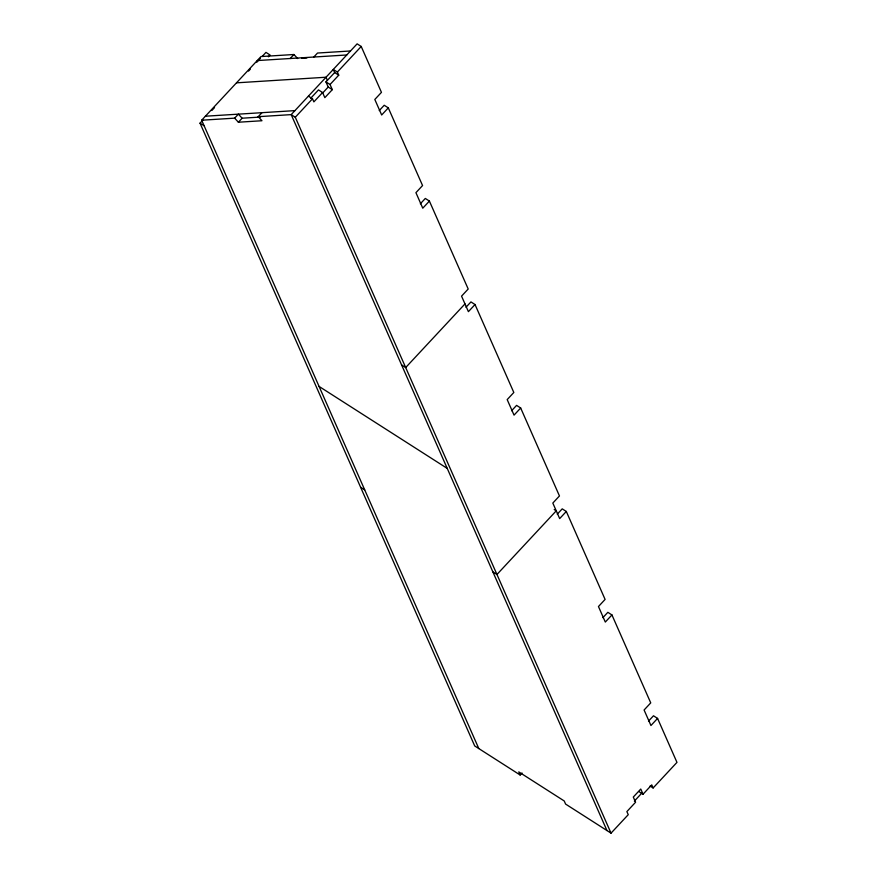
<?xml version="1.0" encoding="UTF-8"?>
<svg xmlns="http://www.w3.org/2000/svg" width="877" height="877" viewBox="0 0 877 877"><rect width="100%" height="100%" fill="white"/><g stroke="black" fill="none" stroke-linecap="round" stroke-linejoin="round"><path stroke-width="1.32" d="M478.798 748.552L201.666 120.215L260.962 56.566L293.927 54.506L297.687 58.562M522.023 773.01L520.149 775.005L474.709 745.943L200.033 123.164L202.751 120.237M211.806 110.524L214.525 107.608M248.531 71.092L250.373 69.119M256.786 62.234L260.458 58.288M262.289 56.325L265.961 52.39L270.05 54.999L268.395 56.786M201.666 120.215L234.641 118.154L238.369 114.153L242.129 118.209L260.469 117.058M290.199 58.518L293.927 54.506M234.641 118.154L238.391 122.221L242.129 118.209M238.391 122.221L261.982 120.741L258.233 116.685L261.96 112.673M313.791 57.038L317.529 53.037L350.493 50.976M310.644 98.323L318.483 89.903L322.572 92.523L324.841 97.665L332.306 89.651L330.037 84.51L325.948 81.901L334.652 72.55L333.282 69.447L337.371 72.057L338.741 75.17L330.037 84.51M648.509 721.124L653.486 715.785L657.575 718.406L676.967 762.376L653.124 787.974L651.754 784.871L643.049 794.211L640.769 789.037L633.304 797.05L635.584 802.225L626.88 811.576L628.25 814.678L611.039 833.15L295.286 117.244L312.497 98.772L308.408 96.152M337.371 72.057L361.214 46.47L357.125 43.85L291.197 114.624L258.233 116.685M322.572 92.523L313.867 101.875L312.497 98.772M322.615 93.05L328.217 87.031L325.948 81.901M379.237 110.601L384.214 105.262L388.303 107.871L422.561 185.551L415.928 192.677L422.769 208.189L429.401 201.074L425.312 198.454L420.335 203.793M388.303 107.871L381.67 114.997L374.819 99.474L381.451 92.359L361.214 46.47M464.985 303.902L405.689 367.551L401.6 364.931M465.972 307.257L470.949 301.918L475.038 304.538L513.823 392.479L507.191 399.605L514.043 415.128L520.675 408.002L516.586 405.382L511.609 410.732M475.038 304.538L468.406 311.653L461.554 296.141L468.197 289.015L429.401 201.074M557.246 514.196L562.212 508.857L566.312 511.466L605.097 599.419L598.465 606.533L605.305 622.056L611.938 614.941L607.849 612.321L602.872 617.66M566.312 511.466L559.669 518.592L552.828 503.069L559.46 495.954L520.675 408.002M657.575 718.406L650.942 725.52L644.091 710.008L650.734 702.883L611.938 614.941M634.367 801.107L641.778 793.148M257.235 60.568L346.755 54.977M301.622 58.321L306.862 57.992M236.505 82.833L326.025 77.231L327.395 80.333M205.404 116.213L294.924 110.623M334.652 72.55L338.741 75.17M328.217 87.031L332.306 89.651M295.286 117.244L291.197 114.624L606.95 830.53M200.033 123.164L204.122 125.773M554.209 509.526L556.248 510.831L496.952 574.479L492.863 571.87M319.075 386.428L447.237 468.406M360.622 487.272L364.711 489.892M650.065 786.011L653.124 787.974M638.96 791.602L643.049 794.211M611.039 833.15L565.599 804.077L564.229 800.975L518.778 771.903L520.149 775.005"/></g></svg>
